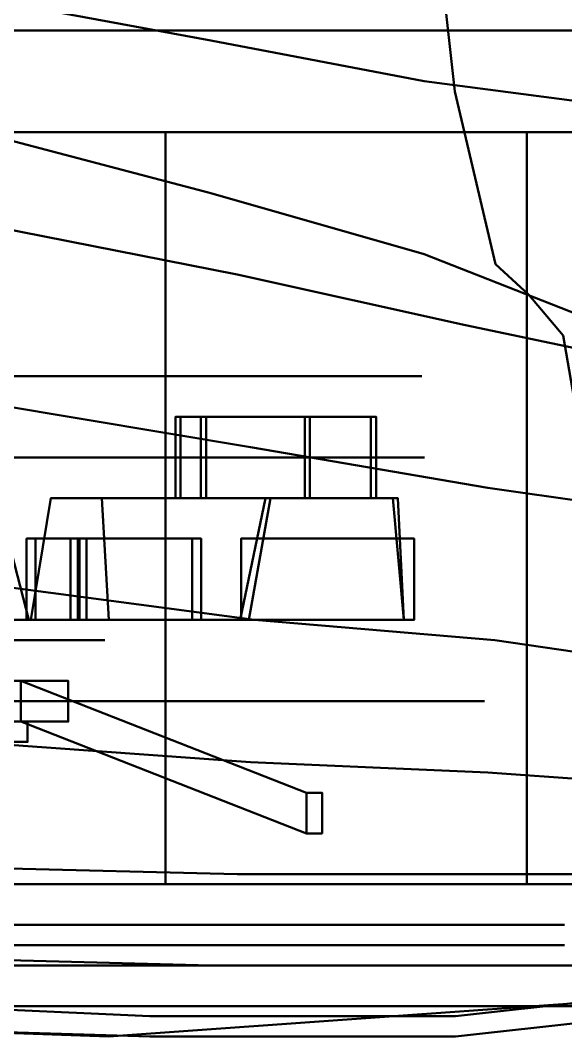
# Model space of a CAD drawing. Header units: inches. Extents: x 297.28 to 301.23, y -10.28 to -8.52.
# Drawn here: x 298.2964 to 298.4666, y -10.2754 to -9.9579 of the extents above; entities that cross this region are included whole.
import ezdxf

# ---------------------------------------------------------------- set-up
doc = ezdxf.new("R2010")
doc.units = ezdxf.units.IN
doc.header["$MEASUREMENT"] = 0
for name, color, linetype, lineweight in [('Ford-chasis', 1, 'CONTINUOUS', 50), ('Ford-Fondo-3D', 6, 'CONTINUOUS', 50), ('Ford-gomas', 3, 'CONTINUOUS', 50), ('Ford-Llantas-3D', 4, 'CONTINUOUS', 50), ('Ford-Plastic-Negro-3D', 6, 'CONTINUOUS', 50), ('Ford-Rayos-Llantas-3D', 113, 'CONTINUOUS', 50)]:
    doc.layers.add(name, color=color, linetype=linetype, lineweight=lineweight)

msp = doc.modelspace()

# ---------------------------------------------------------------- linework, layer by layer
at = {"layer": 'Ford-chasis', "linetype": 'ByBlock'}
for points, invisible_edges in [([(298.35579, -9.83728, 0.86328), (298.35579, -9.96428, 0.83153), (298.23514, -9.94206, 0.84423), (298.23514, -9.83093, 0.86645)], 5), ([(298.42246, -9.97698, 0.81883), (298.42246, -9.84046, 0.8601), (298.35579, -9.83728, 0.86328), (298.35579, -9.96428, 0.83153)], 5), ([(298.47099, -9.84363, 0.85693), (298.47099, -9.98333, 0.80087), (298.42246, -9.97698, 0.81883), (298.42246, -9.84046, 0.8601)], 5), ([(298.35579, -10.01191, 0.8093), (298.35579, -9.96428, 0.83153), (298.23514, -9.94206, 0.84423), (298.23514, -9.98016, 0.82518)], 5), ([(298.42246, -9.97698, 0.81883), (298.42246, -10.03096, 0.79343), (298.35579, -10.01191, 0.8093), (298.35579, -9.96428, 0.83153)], 5), ([(298.47099, -10.05001, 0.77755), (298.47099, -9.98333, 0.80087), (298.42246, -9.97698, 0.81883), (298.42246, -10.03096, 0.79343)], 5), ([(298.35579, -10.01191, 0.8093), (298.23514, -9.98016, 0.82518), (298.23514, -10.01191, 0.85847), (298.36403, -10.03731, 0.83735)], 10), ([(298.23514, -10.01191, 0.85847), (298.36403, -10.03731, 0.83735), (298.36822, -10.09128, 0.85267), (298.23514, -10.06906, 0.87915)], 10), ([(298.42246, -10.03096, 0.79343), (298.35579, -10.01191, 0.8093), (298.36403, -10.03731, 0.83735), (298.43539, -10.05318, 0.81529)], 10), ([(298.42246, -10.03096, 0.79343), (298.47099, -10.05001, 0.77755), (298.48067, -10.06271, 0.79626), (298.43539, -10.05318, 0.81529)], 10), ([(298.36403, -10.03731, 0.83735), (298.43539, -10.05318, 0.81529), (298.44237, -10.10398, 0.82778), (298.36822, -10.09128, 0.85267)], 10), ([(298.48067, -10.06271, 0.79626), (298.43539, -10.05318, 0.81529), (298.44237, -10.10398, 0.82778), (298.48666, -10.11033, 0.80818)], 10), ([(298.36822, -10.09128, 0.85267), (298.23514, -10.06906, 0.87915), (298.27436, -10.13256, 0.88173), (298.36946, -10.14526, 0.85752)], 10), ([(298.44237, -10.10398, 0.82778), (298.36822, -10.09128, 0.85267), (298.36946, -10.14526, 0.85752), (298.44454, -10.15161, 0.83129)], 10), ([(298.48666, -10.11033, 0.80818), (298.44237, -10.10398, 0.82778), (298.44454, -10.15161, 0.83129), (298.48866, -10.15796, 0.81192)], 10), ([(298.36822, -10.18971, 0.85267), (298.23514, -10.18018, 0.87915), (298.27436, -10.13256, 0.88173), (298.36946, -10.14526, 0.85752)], 10), ([(298.44237, -10.19288, 0.82778), (298.36822, -10.18971, 0.85267), (298.36946, -10.14526, 0.85752), (298.44454, -10.15161, 0.83129)], 10), ([(298.48666, -10.19606, 0.80818), (298.44237, -10.19288, 0.82778), (298.44454, -10.15161, 0.83129), (298.48866, -10.15796, 0.81192)], 10), ([(298.23514, -10.22146, 0.85847), (298.36403, -10.22463, 0.83735), (298.36822, -10.18971, 0.85267), (298.23514, -10.18018, 0.87915)], 10), ([(298.36403, -10.22463, 0.83735), (298.43539, -10.22463, 0.81529), (298.44237, -10.19288, 0.82778), (298.36822, -10.18971, 0.85267)], 10), ([(298.48067, -10.22463, 0.79626), (298.43539, -10.22463, 0.81529), (298.44237, -10.19288, 0.82778), (298.48666, -10.19606, 0.80818)], 10), ([(298.35579, -10.25321, 0.8093), (298.23514, -10.25003, 0.822), (298.23514, -10.22146, 0.85847), (298.36403, -10.22463, 0.83735)], 10), ([(298.42246, -10.25321, 0.79343), (298.35579, -10.25321, 0.8093), (298.36403, -10.22463, 0.83735), (298.43539, -10.22463, 0.81529)], 10), ([(298.42246, -10.25321, 0.79343), (298.47099, -10.25321, 0.77755), (298.48067, -10.22463, 0.79626), (298.43539, -10.22463, 0.81529)], 10), ([(298.54629, -10.25321, 0.70135), (298.60344, -10.24051, 0.5934), (298.54629, -10.26273, 0.5934), (298.4322, -10.27543, 0.70135)], 10), ([(298.33674, -10.27543, 0.73945), (298.35579, -10.25321, 0.8093), (298.23514, -10.25003, 0.822), (298.23514, -10.27226, 0.7458)], 5), ([(298.4322, -10.27543, 0.70135), (298.47099, -10.25321, 0.77755), (298.42246, -10.25321, 0.79343), (298.33674, -10.27543, 0.73945)], 5), ([(298.42246, -10.25321, 0.79343), (298.33674, -10.27543, 0.73945), (298.33674, -10.27543, 0.73945), (298.35579, -10.25321, 0.8093)], 5), ([(298.54629, -10.25321, 0.70135), (298.47099, -10.25321, 0.77755), (298.4322, -10.27543, 0.70135)], 10), ([(298.54629, -10.26273, 0.5934), (298.4322, -10.27543, 0.70135), (298.41294, -10.26908, 0.66325), (298.50184, -10.26273, 0.5934)], 10), ([(298.41294, -10.26908, 0.66325), (298.4322, -10.27543, 0.70135), (298.33674, -10.27543, 0.73945), (298.32404, -10.27543, 0.695)], 5), ([(298.33674, -10.27543, 0.73945), (298.32404, -10.27543, 0.695), (298.23514, -10.27226, 0.70135), (298.23514, -10.27226, 0.7458)], 5)]:
    msp.add_3dface(points, dxfattribs=dict(at, invisible_edges=invisible_edges))
at = {"layer": 'Ford-Fondo-3D'}
for points, invisible_edges in [([(298.48279, -10.15478, 0.7331), (298.48279, -8.63713, 0.7331), (298.46583, -8.73556, 0.75407), (298.46583, -10.05636, 0.75407)], 5), ([(298.46583, -10.05636, 0.75407), (298.46583, -8.73556, 0.75407), (298.45512, -8.74826, 0.7712), (298.45512, -10.04366, 0.7712)], 5), ([(298.45512, -10.04366, 0.7712), (298.44469, -10.03413, 0.78708), (298.44469, -8.75778, 0.78708), (298.45512, -8.74826, 0.7712)], 10)]:
    msp.add_3dface(points, dxfattribs=dict(at, invisible_edges=invisible_edges))
at = {"layer": 'Ford-Fondo-3D', "color": 6, "invisible_edges": 5}
for points in [[(298.44469, -8.75778, 0.78708), (298.44469, -10.03413, 0.78708), (298.43199, -9.98016, 0.81248), (298.43199, -8.81176, 0.81248)], [(298.43199, -9.98016, 0.81248), (298.43199, -8.81176, 0.81248), (298.41611, -8.95781, 0.8474), (298.41611, -9.83411, 0.8474)]]:
    msp.add_3dface(points, dxfattribs=at)
at = {"layer": 'Ford-gomas'}
for points, invisible_edges in [([(298.2162, -9.99286, 0.68434), (298.21971, -9.96111, 0.6464), (298.33125, -9.96111, 0.63606), (298.34168, -9.99286, 0.67271)], 5), ([(298.34168, -9.99286, 0.01309), (298.33125, -9.96111, 0.04974), (298.21971, -9.96111, 0.0394), (298.2162, -9.99286, 0.00146)], 5), ([(298.33125, -9.96111, 0.04974), (298.31387, -9.96111, 0.11081), (298.22557, -9.96111, 0.10263), (298.21971, -9.96111, 0.0394)], 5), ([(298.21971, -9.96111, 0.6464), (298.22557, -9.96111, 0.58317), (298.31387, -9.96111, 0.57499), (298.33125, -9.96111, 0.63606)], 5), ([(298.43152, -9.96111, 0.09966), (298.39325, -9.96111, 0.15034), (298.31387, -9.96111, 0.11081), (298.33125, -9.96111, 0.04974)], 5), ([(298.33125, -9.96111, 0.63606), (298.31387, -9.96111, 0.57499), (298.39325, -9.96111, 0.53546), (298.43152, -9.96111, 0.58614)], 5), ([(298.45448, -9.99286, 0.06926), (298.43152, -9.96111, 0.09966), (298.33125, -9.96111, 0.04974), (298.34168, -9.99286, 0.01309)], 5), ([(298.34168, -9.99286, 0.67271), (298.33125, -9.96111, 0.63606), (298.43152, -9.96111, 0.58614), (298.45448, -9.99286, 0.61654)], 5), ([(298.43152, -9.96111, 0.58614), (298.39325, -9.96111, 0.53546), (298.45299, -9.96111, 0.46993), (298.50698, -9.96111, 0.50336)], 5), ([(298.50698, -9.96111, 0.18244), (298.45299, -9.96111, 0.21587), (298.39325, -9.96111, 0.15034), (298.43152, -9.96111, 0.09966)], 5), ([(298.53938, -9.99286, 0.16239), (298.50698, -9.96111, 0.18244), (298.43152, -9.96111, 0.09966), (298.45448, -9.99286, 0.06926)], 5), ([(298.45448, -9.99286, 0.61654), (298.43152, -9.96111, 0.58614), (298.50698, -9.96111, 0.50336), (298.53938, -9.99286, 0.52341)], 5), ([(298.50698, -9.96111, 0.50336), (298.45299, -9.96111, 0.46993), (298.48503, -9.96111, 0.38724), (298.54745, -9.96111, 0.39891)], 5), ([(298.54745, -9.96111, 0.28689), (298.48503, -9.96111, 0.29856), (298.45299, -9.96111, 0.21587), (298.50698, -9.96111, 0.18244)], 5), ([(298.21737, -10.25321, 0.67169), (298.2162, -10.22781, 0.68434), (298.34168, -10.22781, 0.67271), (298.3382, -10.25321, 0.6605)], 5), ([(298.3382, -10.25321, 0.02531), (298.34168, -10.22781, 0.01309), (298.2162, -10.22781, 0.00146), (298.21737, -10.25321, 0.01411)], 5), ([(298.44683, -10.25321, 0.07939), (298.45448, -10.22781, 0.06926), (298.34168, -10.22781, 0.01309), (298.3382, -10.25321, 0.02531)], 5), ([(298.3382, -10.25321, 0.6605), (298.34168, -10.22781, 0.67271), (298.45448, -10.22781, 0.61654), (298.44683, -10.25321, 0.60641)], 5), ([(298.52858, -10.25321, 0.16907), (298.53938, -10.22781, 0.16239), (298.45448, -10.22781, 0.06926), (298.44683, -10.25321, 0.07939)], 5), ([(298.44683, -10.25321, 0.60641), (298.45448, -10.22781, 0.61654), (298.53938, -10.22781, 0.52341), (298.52858, -10.25321, 0.51673)], 1), ([(298.22733, -10.24051, 0.5642), (298.22616, -10.25321, 0.57685), (298.31213, -10.25321, 0.56888), (298.30866, -10.24051, 0.55667)], 5), ([(298.30866, -10.24051, 0.12913), (298.31213, -10.25321, 0.11692), (298.22616, -10.25321, 0.10895), (298.22733, -10.24051, 0.1216)], 5), ([(298.30866, -10.24051, 0.55667), (298.31213, -10.25321, 0.56888), (298.38943, -10.25321, 0.53039), (298.38177, -10.24051, 0.52026)], 5), ([(298.38177, -10.24051, 0.16554), (298.38943, -10.25321, 0.15541), (298.31213, -10.25321, 0.11692), (298.30866, -10.24051, 0.12913)], 5), ([(298.38177, -10.24051, 0.52026), (298.38943, -10.25321, 0.53039), (298.44759, -10.25321, 0.46659), (298.4368, -10.24051, 0.4599)], 5), ([(298.4368, -10.24051, 0.2259), (298.44759, -10.25321, 0.21921), (298.38943, -10.25321, 0.15541), (298.38177, -10.24051, 0.16554)], 5), ([(298.4368, -10.24051, 0.4599), (298.44759, -10.25321, 0.46659), (298.47879, -10.25321, 0.38607), (298.4663, -10.24051, 0.38374)], 5), ([(298.4663, -10.24051, 0.30206), (298.47879, -10.25321, 0.29973), (298.44759, -10.25321, 0.21921), (298.4368, -10.24051, 0.2259)], 5), ([(298.4663, -10.24051, 0.38374), (298.47879, -10.25321, 0.38607), (298.47879, -10.25321, 0.29973), (298.4663, -10.24051, 0.30206)], 5), ([(298.21971, -10.26591, 0.6464), (298.21737, -10.25321, 0.67169), (298.3382, -10.25321, 0.6605), (298.33125, -10.26591, 0.63606)], 5), ([(298.33125, -10.26591, 0.04974), (298.3382, -10.25321, 0.02531), (298.21737, -10.25321, 0.01411), (298.21971, -10.26591, 0.0394)], 5), ([(298.22616, -10.25321, 0.57685), (298.22323, -10.26591, 0.60846), (298.32082, -10.26591, 0.59942), (298.31213, -10.25321, 0.56888)], 5), ([(298.31213, -10.25321, 0.11692), (298.32082, -10.26591, 0.08638), (298.22323, -10.26591, 0.07734), (298.22616, -10.25321, 0.10895)], 5), ([(298.31213, -10.25321, 0.56888), (298.32082, -10.26591, 0.59942), (298.40856, -10.26591, 0.55573), (298.38943, -10.25321, 0.53039)], 5), ([(298.38943, -10.25321, 0.15541), (298.40856, -10.26591, 0.13007), (298.32082, -10.26591, 0.08638), (298.31213, -10.25321, 0.11692)], 5), ([(298.43152, -10.26591, 0.09966), (298.44683, -10.25321, 0.07939), (298.3382, -10.25321, 0.02531), (298.33125, -10.26591, 0.04974)], 5), ([(298.33125, -10.26591, 0.63606), (298.3382, -10.25321, 0.6605), (298.44683, -10.25321, 0.60641), (298.43152, -10.26591, 0.58614)], 5), ([(298.38943, -10.25321, 0.53039), (298.40856, -10.26591, 0.55573), (298.47459, -10.26591, 0.4833), (298.44759, -10.25321, 0.46659)], 5), ([(298.44759, -10.25321, 0.21921), (298.47459, -10.26591, 0.2025), (298.40856, -10.26591, 0.13007), (298.38943, -10.25321, 0.15541)], 5), ([(298.43152, -10.26591, 0.58614), (298.44683, -10.25321, 0.60641), (298.52858, -10.25321, 0.51673), (298.50698, -10.26591, 0.50336)], 5), ([(298.50698, -10.26591, 0.18244), (298.52858, -10.25321, 0.16907), (298.44683, -10.25321, 0.07939), (298.43152, -10.26591, 0.09966)], 5), ([(298.44759, -10.25321, 0.46659), (298.47459, -10.26591, 0.4833), (298.51, -10.26591, 0.39191), (298.47879, -10.25321, 0.38607)], 5), ([(298.47879, -10.25321, 0.29973), (298.51, -10.26591, 0.29389), (298.47459, -10.26591, 0.2025), (298.44759, -10.25321, 0.21921)], 5), ([(298.32082, -10.26591, 0.08638), (298.33125, -10.26591, 0.04974), (298.21971, -10.26591, 0.0394), (298.22323, -10.26591, 0.07734)], 5), ([(298.22323, -10.26591, 0.60846), (298.21971, -10.26591, 0.6464), (298.33125, -10.26591, 0.63606), (298.32082, -10.26591, 0.59942)], 5), ([(298.40856, -10.26591, 0.13007), (298.43152, -10.26591, 0.09966), (298.33125, -10.26591, 0.04974), (298.32082, -10.26591, 0.08638)], 5), ([(298.32082, -10.26591, 0.59942), (298.33125, -10.26591, 0.63606), (298.43152, -10.26591, 0.58614), (298.40856, -10.26591, 0.55573)], 5), ([(298.40856, -10.26591, 0.55573), (298.43152, -10.26591, 0.58614), (298.50698, -10.26591, 0.50336), (298.47459, -10.26591, 0.4833)], 5), ([(298.47459, -10.26591, 0.2025), (298.50698, -10.26591, 0.18244), (298.43152, -10.26591, 0.09966), (298.40856, -10.26591, 0.13007)], 5)]:
    msp.add_3dface(points, dxfattribs=dict(at, invisible_edges=invisible_edges))
for points in [[(298.2162, -10.22781, 0.68434), (298.2162, -9.99286, 0.68434), (298.34168, -9.99286, 0.67271), (298.34168, -10.22781, 0.67271)], [(298.34168, -10.22781, 0.01309), (298.34168, -9.99286, 0.01309), (298.2162, -9.99286, 0.00146), (298.2162, -10.22781, 0.00146)], [(298.34168, -10.22781, 0.67271), (298.34168, -9.99286, 0.67271), (298.45448, -9.99286, 0.61654), (298.45448, -10.22781, 0.61654)], [(298.45448, -10.22781, 0.06926), (298.45448, -9.99286, 0.06926), (298.34168, -9.99286, 0.01309), (298.34168, -10.22781, 0.01309)], [(298.53938, -10.22781, 0.16239), (298.53938, -9.99286, 0.16239), (298.45448, -9.99286, 0.06926), (298.45448, -10.22781, 0.06926)], [(298.45448, -10.22781, 0.61654), (298.45448, -9.99286, 0.61654), (298.53938, -9.99286, 0.52341), (298.53938, -10.22781, 0.52341)]]:
    msp.add_3dface(points, dxfattribs=at)
at = {"layer": 'Ford-Llantas-3D'}
for points, invisible_edges in [([(298.23143, -10.17066, 0.51994), (298.23143, -10.09446, 0.51994), (298.29649, -10.09446, 0.51391), (298.29649, -10.17066, 0.51391)], 5), ([(298.29649, -10.17066, 0.17189), (298.29649, -10.09446, 0.17189), (298.23143, -10.09446, 0.16586), (298.23143, -10.17066, 0.16586)], 5), ([(298.29376, -10.09446, 0.40371), (298.29376, -10.15161, 0.40371), (298.31262, -10.15161, 0.38301), (298.31262, -10.09446, 0.38301)], 5), ([(298.31262, -10.09446, 0.30279), (298.31262, -10.15161, 0.30279), (298.29376, -10.15161, 0.28209), (298.29376, -10.09446, 0.28209)], 5), ([(298.29649, -10.17066, 0.51391), (298.29649, -10.09446, 0.51391), (298.35498, -10.09446, 0.48479), (298.35498, -10.17066, 0.48479)], 5), ([(298.35498, -10.17066, 0.20101), (298.35498, -10.09446, 0.20101), (298.29649, -10.09446, 0.17189), (298.29649, -10.17066, 0.17189)], 5), ([(298.31262, -10.09446, 0.38301), (298.31262, -10.15161, 0.38301), (298.32274, -10.15161, 0.3569), (298.32274, -10.09446, 0.3569)], 5), ([(298.32274, -10.09446, 0.3289), (298.32274, -10.15161, 0.3289), (298.31262, -10.15161, 0.30279), (298.31262, -10.09446, 0.30279)], 5), ([(298.32274, -10.09446, 0.3569), (298.32274, -10.15161, 0.3569), (298.32274, -10.15161, 0.3289), (298.32274, -10.09446, 0.3289)], 5), ([(298.35498, -10.17066, 0.48479), (298.35498, -10.09446, 0.48479), (298.399, -10.09446, 0.4365), (298.399, -10.17066, 0.4365)], 5), ([(298.399, -10.17066, 0.2493), (298.399, -10.09446, 0.2493), (298.35498, -10.09446, 0.20101), (298.35498, -10.17066, 0.20101)], 5), ([(298.42261, -10.17066, 0.31023), (298.42261, -10.09446, 0.31023), (298.399, -10.09446, 0.2493), (298.399, -10.17066, 0.2493)], 5), ([(298.399, -10.17066, 0.4365), (298.399, -10.09446, 0.4365), (298.42261, -10.09446, 0.37557), (298.42261, -10.17066, 0.37557)], 5), ([(298.42261, -10.17066, 0.37557), (298.42261, -10.09446, 0.37557), (298.42261, -10.09446, 0.31023), (298.42261, -10.17066, 0.31023)], 5), ([(298.24784, -10.15161, 0.3429), (298.32274, -10.15161, 0.3569), (298.32274, -10.15161, 0.3289), (298.24784, -10.15161, 0.3429)], 5), ([(298.24784, -10.15161, 0.3429), (298.29376, -10.15161, 0.40371), (298.31262, -10.15161, 0.38301), (298.24784, -10.15161, 0.3429)], 5), ([(298.24784, -10.15161, 0.3429), (298.31262, -10.15161, 0.38301), (298.32274, -10.15161, 0.3569), (298.24784, -10.15161, 0.3429)], 5), ([(298.24784, -10.15161, 0.3429), (298.32274, -10.15161, 0.3289), (298.31262, -10.15161, 0.30279), (298.24784, -10.15161, 0.3429)], 5), ([(298.24784, -10.15161, 0.3429), (298.31262, -10.15161, 0.30279), (298.29376, -10.15161, 0.28209), (298.24784, -10.15161, 0.3429)], 5), ([(298.22909, -10.24051, 0.54523), (298.22967, -10.17066, 0.53891), (298.30171, -10.17066, 0.53224), (298.30344, -10.24051, 0.53834)], 5), ([(298.30344, -10.24051, 0.14746), (298.30171, -10.17066, 0.15356), (298.22967, -10.17066, 0.14689), (298.22909, -10.24051, 0.14057)], 5), ([(298.22967, -10.17066, 0.53891), (298.23143, -10.17066, 0.51994), (298.29649, -10.17066, 0.51391), (298.30171, -10.17066, 0.53224)], 5), ([(298.30171, -10.17066, 0.15356), (298.29649, -10.17066, 0.17189), (298.23143, -10.17066, 0.16586), (298.22967, -10.17066, 0.14689)], 5), ([(298.30171, -10.17066, 0.53224), (298.29649, -10.17066, 0.51391), (298.35498, -10.17066, 0.48479), (298.36646, -10.17066, 0.49999)], 5), ([(298.36646, -10.17066, 0.18581), (298.35498, -10.17066, 0.20101), (298.29649, -10.17066, 0.17189), (298.30171, -10.17066, 0.15356)], 5), ([(298.30344, -10.24051, 0.53834), (298.30171, -10.17066, 0.53224), (298.36646, -10.17066, 0.49999), (298.37029, -10.24051, 0.50506)], 5), ([(298.37029, -10.24051, 0.18074), (298.36646, -10.17066, 0.18581), (298.30171, -10.17066, 0.15356), (298.30344, -10.24051, 0.14746)], 5), ([(298.36646, -10.17066, 0.49999), (298.35498, -10.17066, 0.48479), (298.399, -10.17066, 0.4365), (298.4152, -10.17066, 0.44653)], 5), ([(298.4152, -10.17066, 0.23927), (298.399, -10.17066, 0.2493), (298.35498, -10.17066, 0.20101), (298.36646, -10.17066, 0.18581)], 5), ([(298.37029, -10.24051, 0.50506), (298.36646, -10.17066, 0.49999), (298.4152, -10.17066, 0.44653), (298.4206, -10.24051, 0.44987)], 5), ([(298.4206, -10.24051, 0.23593), (298.4152, -10.17066, 0.23927), (298.36646, -10.17066, 0.18581), (298.37029, -10.24051, 0.18074)], 5), ([(298.44133, -10.17066, 0.30673), (298.42261, -10.17066, 0.31023), (298.399, -10.17066, 0.2493), (298.4152, -10.17066, 0.23927)], 5), ([(298.4152, -10.17066, 0.44653), (298.399, -10.17066, 0.4365), (298.42261, -10.17066, 0.37557), (298.44133, -10.17066, 0.37907)], 5), ([(298.44758, -10.24051, 0.30556), (298.44133, -10.17066, 0.30673), (298.4152, -10.17066, 0.23927), (298.4206, -10.24051, 0.23593)], 5), ([(298.4206, -10.24051, 0.44987), (298.4152, -10.17066, 0.44653), (298.44133, -10.17066, 0.37907), (298.44758, -10.24051, 0.38024)], 5), ([(298.44133, -10.17066, 0.37907), (298.42261, -10.17066, 0.37557), (298.42261, -10.17066, 0.31023), (298.44133, -10.17066, 0.30673)], 5), ([(298.44758, -10.24051, 0.38024), (298.44133, -10.17066, 0.37907), (298.44133, -10.17066, 0.30673), (298.44758, -10.24051, 0.30556)], 5), ([(298.25666, -10.17701, 0.39293), (298.25886, -10.17701, 0.40544), (298.29648, -10.17701, 0.38372), (298.28675, -10.17701, 0.37555)], 5), ([(298.28675, -10.17701, 0.31025), (298.29648, -10.17701, 0.30208), (298.25886, -10.17701, 0.28036), (298.25666, -10.17701, 0.29287)], 5), ([(298.28675, -10.17701, 0.37555), (298.29648, -10.17701, 0.38372), (298.31134, -10.17701, 0.3429), (298.29864, -10.17701, 0.3429)], 5), ([(298.29864, -10.17701, 0.3429), (298.31134, -10.17701, 0.3429), (298.29648, -10.17701, 0.30208), (298.28675, -10.17701, 0.31025)], 5), ([(298.31134, -10.17701, 0.3429), (298.39057, -10.21193, 0.34268), (298.38571, -10.21193, 0.35568), (298.29648, -10.17701, 0.38372)], 1), ([(298.31134, -10.17701, 0.3429), (298.39057, -10.21193, 0.34268), (298.38571, -10.21193, 0.33012), (298.29648, -10.17701, 0.30208)], 1), ([(298.26973, -10.19288, 0.36127), (298.28675, -10.18336, 0.37555), (298.29864, -10.18336, 0.3429), (298.27641, -10.19288, 0.3429)], 5), ([(298.27641, -10.19288, 0.3429), (298.29864, -10.18336, 0.3429), (298.28675, -10.18336, 0.31025), (298.26973, -10.19288, 0.32453)], 5), ([(298.22733, -10.24686, 0.5642), (298.22909, -10.24051, 0.54523), (298.30344, -10.24051, 0.53834), (298.30866, -10.24686, 0.55667)], 5), ([(298.30866, -10.24686, 0.12913), (298.30344, -10.24051, 0.14746), (298.22909, -10.24051, 0.14057), (298.22733, -10.24686, 0.1216)], 5), ([(298.30866, -10.24686, 0.55667), (298.30344, -10.24051, 0.53834), (298.37029, -10.24051, 0.50506), (298.38177, -10.24686, 0.52026)], 5), ([(298.38177, -10.24686, 0.16554), (298.37029, -10.24051, 0.18074), (298.30344, -10.24051, 0.14746), (298.30866, -10.24686, 0.12913)], 5), ([(298.38177, -10.24686, 0.52026), (298.37029, -10.24051, 0.50506), (298.4206, -10.24051, 0.44987), (298.4368, -10.24686, 0.4599)], 5), ([(298.4368, -10.24686, 0.2259), (298.4206, -10.24051, 0.23593), (298.37029, -10.24051, 0.18074), (298.38177, -10.24686, 0.16554)], 5), ([(298.4368, -10.24686, 0.4599), (298.4206, -10.24051, 0.44987), (298.44758, -10.24051, 0.38024), (298.4663, -10.24686, 0.38374)], 5), ([(298.4663, -10.24686, 0.30206), (298.44758, -10.24051, 0.30556), (298.4206, -10.24051, 0.23593), (298.4368, -10.24686, 0.2259)], 5), ([(298.4663, -10.24686, 0.38374), (298.44758, -10.24051, 0.38024), (298.44758, -10.24051, 0.30556), (298.4663, -10.24686, 0.30206)], 5)]:
    msp.add_3dface(points, dxfattribs=dict(at, invisible_edges=invisible_edges))
for points in [[(298.29898, -10.14526, 0.17812), (298.28911, -10.10716, 0.17463), (298.26371, -10.10716, 0.2667), (298.27219, -10.14526, 0.26897)], [(298.36497, -10.14526, 0.46958), (298.37293, -10.10716, 0.46278), (298.30589, -10.10716, 0.39475), (298.29968, -10.14526, 0.40095)], [(298.30589, -10.10716, 0.29105), (298.37452, -10.10716, 0.22577), (298.36772, -10.14526, 0.21781), (298.29968, -10.14526, 0.28485)], [(298.32176, -10.10716, 0.36725), (298.41262, -10.10716, 0.39404), (298.41611, -10.14526, 0.38418), (298.32404, -10.14526, 0.35878)], [(298.41611, -10.14526, 0.3048), (298.4142, -10.10716, 0.29451), (298.32176, -10.10716, 0.31855), (298.32404, -10.14526, 0.32703)], [(298.25886, -10.17701, 0.40544), (298.25886, -10.16431, 0.40544), (298.29648, -10.16431, 0.38372), (298.29648, -10.17701, 0.38372)], [(298.29648, -10.17701, 0.30208), (298.29648, -10.16431, 0.30208), (298.25886, -10.16431, 0.28036), (298.25886, -10.17701, 0.28036)], [(298.38571, -10.19923, 0.35568), (298.38571, -10.21193, 0.35568), (298.29648, -10.17701, 0.38372), (298.29648, -10.16431, 0.38372)], [(298.29648, -10.17701, 0.38372), (298.29648, -10.16431, 0.38372), (298.31134, -10.16431, 0.3429), (298.31134, -10.17701, 0.3429)], [(298.29648, -10.17701, 0.30208), (298.29648, -10.16431, 0.30208), (298.38571, -10.19923, 0.33012), (298.38571, -10.21193, 0.33012)], [(298.31134, -10.17701, 0.3429), (298.31134, -10.16431, 0.3429), (298.29648, -10.16431, 0.30208), (298.29648, -10.17701, 0.30208)], [(298.28675, -10.18336, 0.37555), (298.28675, -10.17701, 0.37555), (298.29864, -10.17701, 0.3429), (298.29864, -10.18336, 0.3429)], [(298.29864, -10.18336, 0.3429), (298.29864, -10.17701, 0.3429), (298.28675, -10.17701, 0.31025), (298.28675, -10.18336, 0.31025)], [(298.38571, -10.19923, 0.33012), (298.38571, -10.21193, 0.33012), (298.39057, -10.21193, 0.34268), (298.39057, -10.19923, 0.34268)], [(298.39057, -10.21193, 0.34268), (298.39057, -10.19923, 0.34268), (298.38571, -10.19923, 0.35568), (298.38571, -10.21193, 0.35568)]]:
    msp.add_3dface(points, dxfattribs=at)
at = {"layer": 'Ford-Plastic-Negro-3D', "invisible_edges": 5}
for points in [[(298.33674, -10.26908, 0.73945), (298.33674, -9.78966, 0.73945), (298.12719, -9.78966, 0.73945), (298.12719, -10.25956, 0.73945)], [(298.4322, -9.78966, 0.70135), (298.4322, -10.26908, 0.70135), (298.33674, -10.26908, 0.73945), (298.33674, -9.78966, 0.73945)], [(298.54629, -10.25638, 0.5934), (298.54629, -9.78966, 0.5934), (298.4322, -9.78966, 0.70135), (298.4322, -10.26908, 0.70135)], [(298.42175, -10.06906, 0.30593), (298.24784, -10.06906, 0.3429), (298.24784, -10.06906, 0.3429), (298.39168, -10.06906, 0.23839)], [(298.42175, -10.06906, 0.37987), (298.24784, -10.06906, 0.3429), (298.24784, -10.06906, 0.3429), (298.42175, -10.06906, 0.30593)], [(298.26642, -10.06906, 0.51973), (298.24784, -10.06906, 0.3429), (298.24784, -10.06906, 0.3429), (298.33674, -10.06906, 0.49688)], [(298.33674, -10.06906, 0.49688), (298.24784, -10.06906, 0.3429), (298.24784, -10.06906, 0.3429), (298.39168, -10.06906, 0.44741)], [(298.39168, -10.06906, 0.44741), (298.24784, -10.06906, 0.3429), (298.24784, -10.06906, 0.3429), (298.42175, -10.06906, 0.37987)], [(298.39168, -10.06906, 0.23839), (298.24784, -10.06906, 0.3429), (298.24784, -10.06906, 0.3429), (298.33674, -10.06906, 0.18892)], [(298.33674, -10.06906, 0.18892), (298.24784, -10.06906, 0.3429), (298.24784, -10.06906, 0.3429), (298.26642, -10.06906, 0.16607)]]:
    msp.add_3dface(points, dxfattribs=at)
at = {"layer": 'Ford-Rayos-Llantas-3D'}
for points in [[(298.34481, -10.08176, 0.40989), (298.34481, -10.10716, 0.40989), (298.35275, -10.10716, 0.39614), (298.35275, -10.08176, 0.39614)], [(298.3852, -10.10716, 0.44787), (298.3852, -10.08176, 0.44787), (298.34481, -10.08176, 0.40989), (298.34481, -10.10716, 0.40989)], [(298.35433, -10.08176, 0.29241), (298.35433, -10.10716, 0.29241), (298.3464, -10.10716, 0.27866), (298.3464, -10.08176, 0.27866)], [(298.3464, -10.10716, 0.27866), (298.3464, -10.08176, 0.27866), (298.38679, -10.08176, 0.24068), (298.38679, -10.10716, 0.24068)], [(298.35275, -10.10716, 0.39614), (298.35275, -10.08176, 0.39614), (298.40584, -10.08176, 0.41213), (298.40584, -10.10716, 0.41213)], [(298.40743, -10.10716, 0.27642), (298.40743, -10.08176, 0.27642), (298.35433, -10.08176, 0.29241), (298.35433, -10.10716, 0.29241)], [(298.29832, -10.14526, 0.4494), (298.29832, -10.11986, 0.4494), (298.31431, -10.11986, 0.50249), (298.31431, -10.14526, 0.50249)], [(298.31706, -10.14526, 0.1849), (298.31706, -10.11986, 0.1849), (298.30107, -10.11986, 0.23799), (298.30107, -10.14526, 0.23799)], [(298.35006, -10.14526, 0.48186), (298.35006, -10.11986, 0.48186), (298.31207, -10.11986, 0.44146), (298.31207, -10.14526, 0.44146)], [(298.31482, -10.14526, 0.24593), (298.31482, -10.11986, 0.24593), (298.35281, -10.11986, 0.20553), (298.35281, -10.14526, 0.20553)], [(298.36531, -10.11986, 0.33655), (298.36531, -10.14526, 0.33655), (298.36531, -10.14526, 0.35243), (298.36531, -10.11986, 0.35243)], [(298.36531, -10.14526, 0.35243), (298.36531, -10.11986, 0.35243), (298.41929, -10.11986, 0.36513), (298.41929, -10.14526, 0.36513)], [(298.41929, -10.14526, 0.32385), (298.41929, -10.11986, 0.32385), (298.36531, -10.11986, 0.33655), (298.36531, -10.14526, 0.33655)]]:
    msp.add_3dface(points, dxfattribs=at)
for points, invisible_edges in [([(298.35275, -10.10716, 0.39614), (298.32176, -10.10716, 0.36725), (298.30589, -10.10716, 0.39475), (298.34481, -10.10716, 0.40989)], 5), ([(298.3464, -10.10716, 0.27866), (298.30589, -10.10716, 0.29105), (298.32176, -10.10716, 0.31855), (298.35433, -10.10716, 0.29241)], 5), ([(298.30589, -10.10716, 0.39475), (298.34481, -10.10716, 0.40989), (298.3852, -10.10716, 0.44787), (298.37293, -10.10716, 0.46278)], 1), ([(298.37452, -10.10716, 0.22577), (298.38679, -10.10716, 0.24068), (298.3464, -10.10716, 0.27866), (298.30589, -10.10716, 0.29105)], 4), ([(298.41262, -10.10716, 0.39404), (298.40584, -10.10716, 0.41213), (298.35275, -10.10716, 0.39614), (298.32176, -10.10716, 0.36725)], 4), ([(298.32176, -10.10716, 0.31855), (298.35433, -10.10716, 0.29241), (298.40743, -10.10716, 0.27642), (298.4142, -10.10716, 0.29451)], 1), ([(298.30107, -10.14526, 0.23799), (298.27219, -10.14526, 0.26897), (298.29968, -10.14526, 0.28485), (298.31482, -10.14526, 0.24593)], 5), ([(298.27219, -10.14526, 0.41683), (298.29832, -10.14526, 0.4494), (298.31431, -10.14526, 0.50249), (298.29623, -10.14526, 0.50927)], 1), ([(298.31207, -10.14526, 0.44146), (298.29968, -10.14526, 0.40095), (298.27219, -10.14526, 0.41683), (298.29832, -10.14526, 0.4494)], 5), ([(298.29898, -10.14526, 0.17812), (298.31706, -10.14526, 0.1849), (298.30107, -10.14526, 0.23799), (298.27219, -10.14526, 0.26897)], 4), ([(298.36497, -10.14526, 0.46958), (298.35006, -10.14526, 0.48186), (298.31207, -10.14526, 0.44146), (298.29968, -10.14526, 0.40095)], 4), ([(298.29968, -10.14526, 0.28485), (298.31482, -10.14526, 0.24593), (298.35281, -10.14526, 0.20553), (298.36772, -10.14526, 0.21781)], 1), ([(298.36531, -10.14526, 0.33655), (298.32404, -10.14526, 0.32703), (298.32404, -10.14526, 0.35878), (298.36531, -10.14526, 0.35243)], 5), ([(298.32404, -10.14526, 0.35878), (298.36531, -10.14526, 0.35243), (298.41929, -10.14526, 0.36513), (298.41611, -10.14526, 0.38418)], 1), ([(298.41611, -10.14526, 0.3048), (298.41929, -10.14526, 0.32385), (298.36531, -10.14526, 0.33655), (298.32404, -10.14526, 0.32703)], 4)]:
    msp.add_3dface(points, dxfattribs=dict(at, invisible_edges=invisible_edges))

doc.saveas('drawing.dxf')
